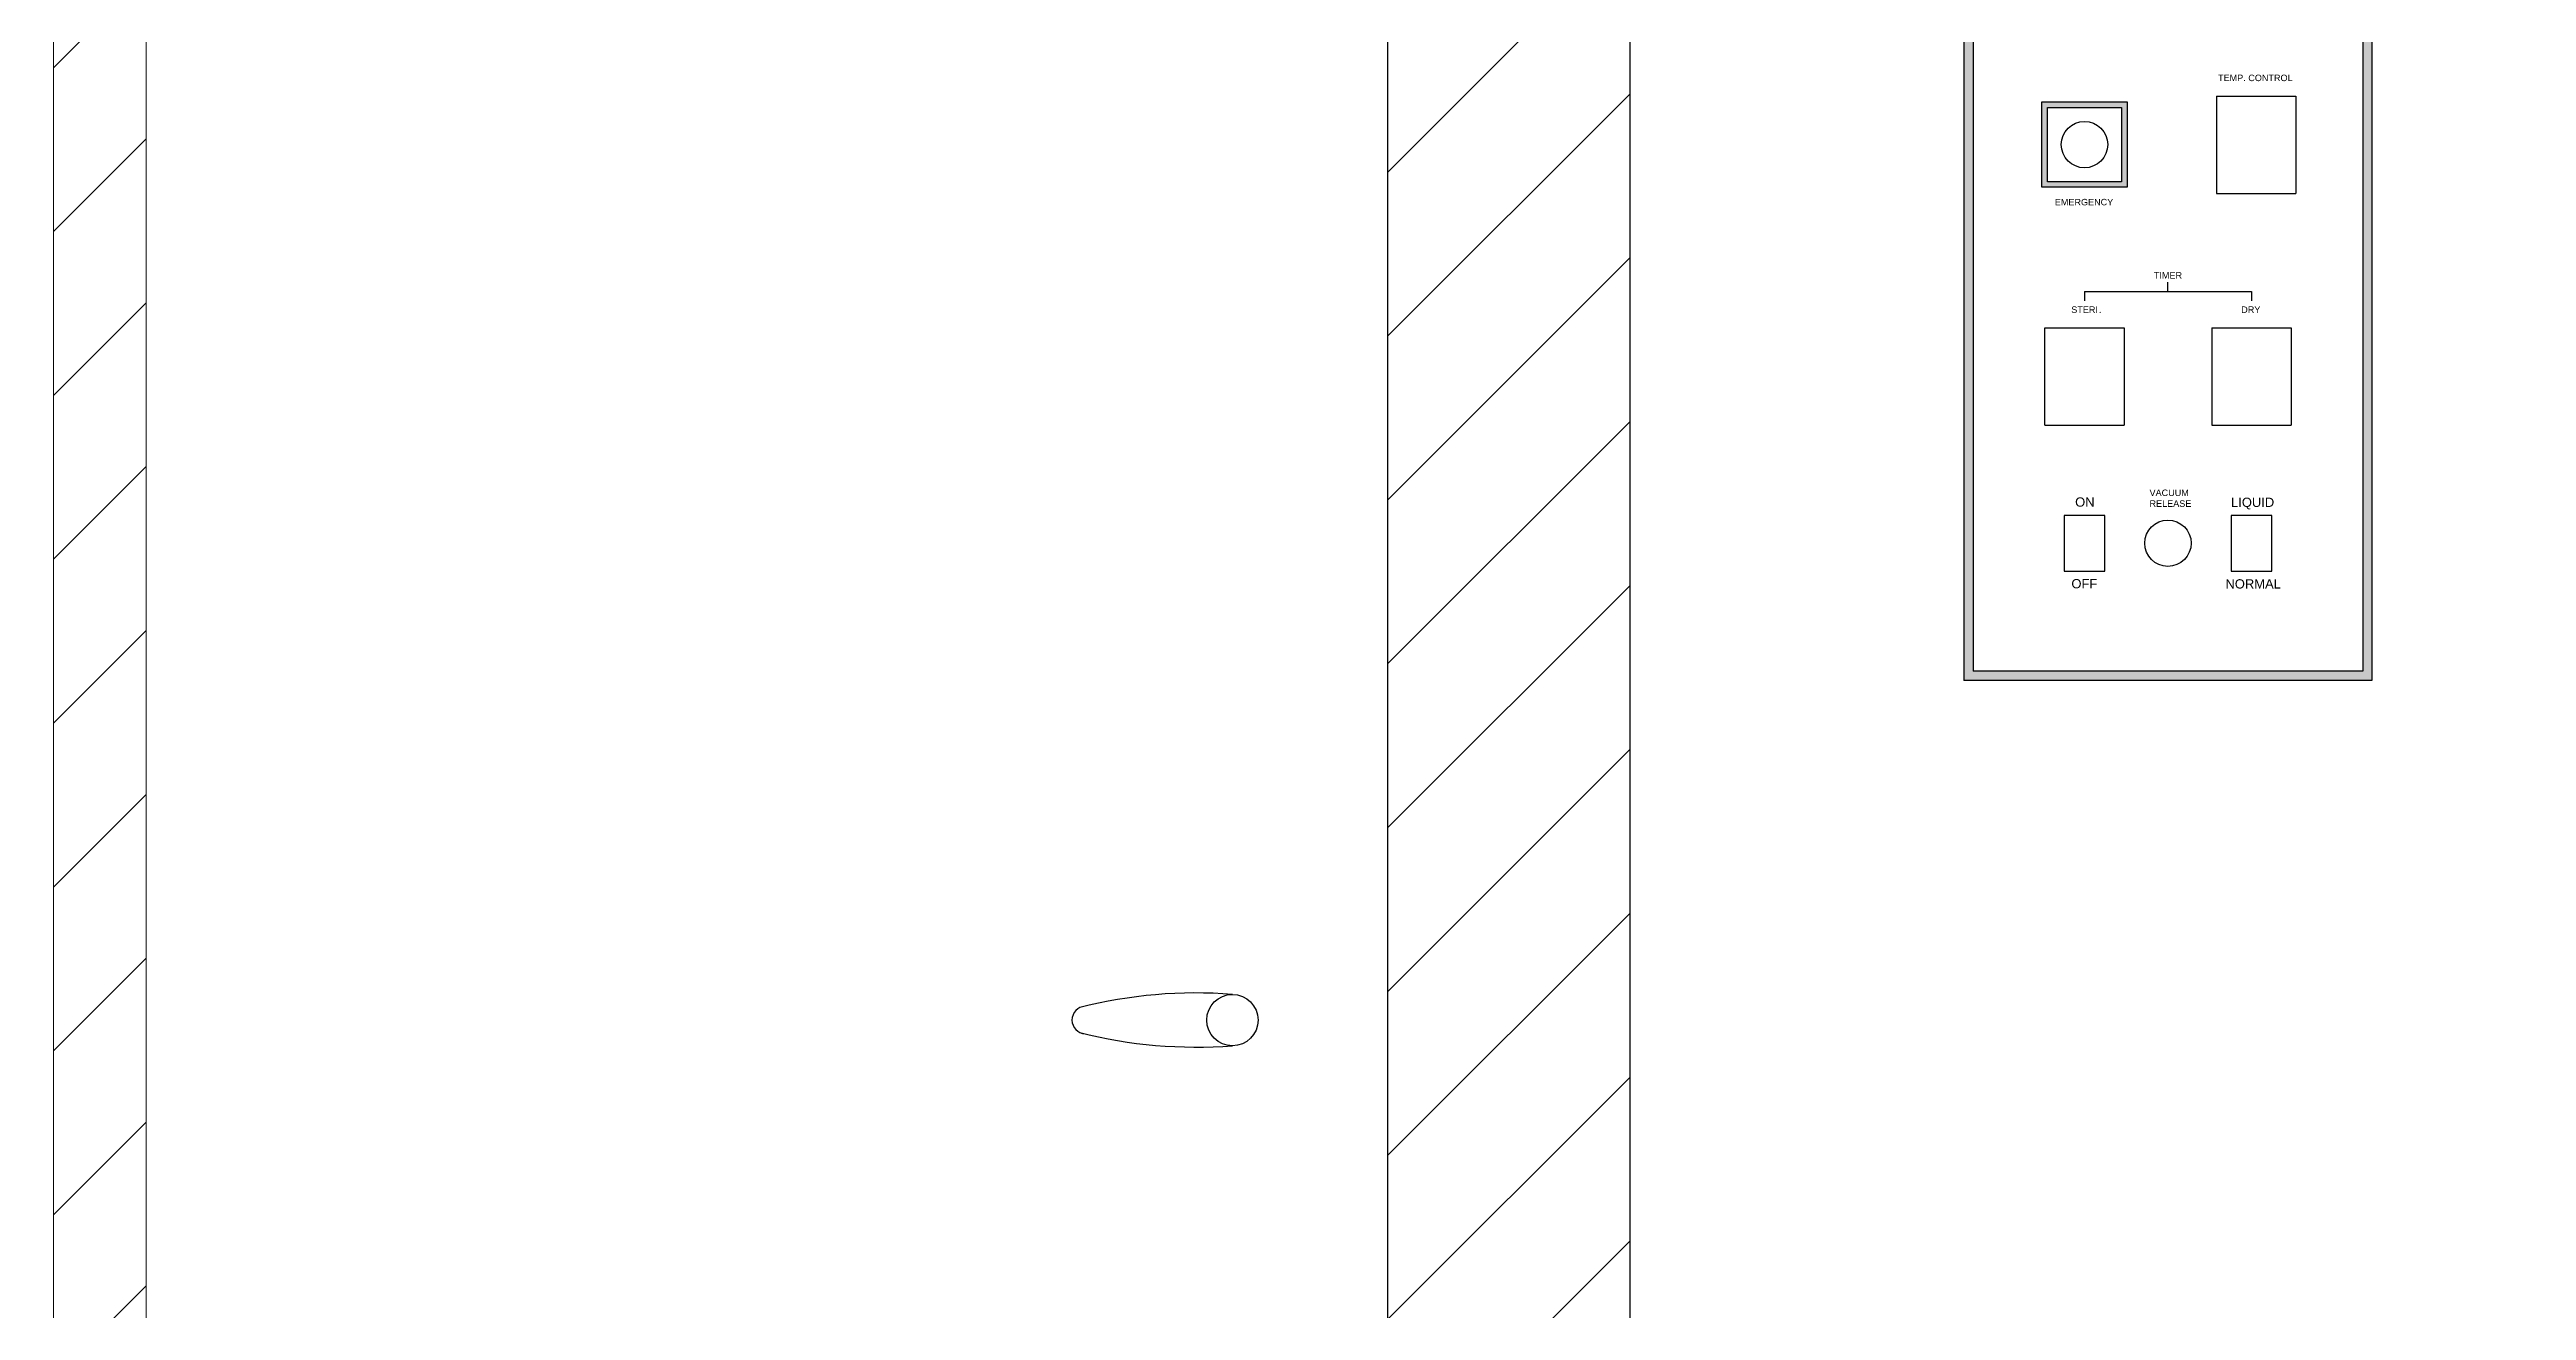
# Model space of a CAD drawing. Header units: millimetres. Extents: x -437105 to -215729, y -13373 to 269.
# Drawn here: x -344149 to -342813, y -6430 to -5750 of the extents above; entities that cross this region are included whole.
import ezdxf

# ---------------------------------------------------------------- set-up
doc = ezdxf.new("R2010")
doc.units = ezdxf.units.MM
doc.header["$MEASUREMENT"] = 0
doc.linetypes.add('HIDDEN', pattern=[9.525, 6.35, -3.175])
doc.layers.get('0').update_dxf_attribs({"lineweight": 25})
for name, color, linetype, lineweight in [('D', 3, 'Continuous', 13), ('H', 2, 'HIDDEN', 15), ('S', 4, 'Continuous', 15)]:
    doc.layers.add(name, color=color, linetype=linetype, lineweight=lineweight)
doc.styles.get("Standard").update_dxf_attribs({"font": 'KAIU.TTF'})
doc.styles.add('STU25', font='isocp2.shx')
doc.dimstyles.new('STU25', dxfattribs={"dimscale": 40, "dimtxt": 2.5, "dimasz": 2, "dimexe": 0.6, "dimexo": 1, "dimgap": 1, "dimtad": 1, "dimdsep": 46, "dimtxsty": 'STU25', "dimcen": 2, "dimazin": 2, "dimtfac": 1, "dimtmove": 0, "dimatfit": 3, "dimfxl": 0, "dimtolj": 1, "dimtzin": 0, "dimarcsym": 0})

# ---------------------------------------------------------------- blocks, each defined once
blk = doc.blocks.new('*D6')
at = {"layer": 'D', "color": 0, "lineweight": -2}
for p, q in [((-343336.6, -5114.9), (-344549, -5114.9)), ((-344525, -5194.9), (-344525, -7104.9)), ((-344136.6, -7184.9), (-344549, -7184.9))]:
    blk.add_line(p, q, dxfattribs=at)
at = {"layer": 'D', "color": 0}
for points in [[(-344511.6, -5194.9), (-344538.3, -5194.9), (-344525, -5114.9)], [(-344538.3, -7104.9), (-344511.6, -7104.9), (-344525, -7184.9)]]:
    blk.add_solid(points, dxfattribs=at)
at = {"layer": 'Defpoints', "color": 0}
for p in [(-343296.6, -5114.9), (-344525, -7184.9), (-344096.6, -7184.9)]:
    blk.add_point(p, dxfattribs=at)
at = {"layer": 'D', "color": 0, "insert": (-344615, -6149.9), "char_height": 100, "attachment_point": 5, "rotation": 90, "style": 'STU25'}
blk.add_mtext('\\A1;2070', dxfattribs=at)

msp = doc.modelspace()

# ---------------------------------------------------------------- hatches: boundary and pattern name
h = msp.add_hatch(color=256)
h.paths.add_polyline_path([(-343116.561, -6089.943), (-343116.561, -5339.943), (-342896.561, -5339.943), (-342896.561, -6089.943)])
h.paths.add_polyline_path([(-343111.561, -6084.943), (-343111.561, -5344.943), (-342901.561, -5344.943), (-342901.561, -6084.943)], flags=16)
h = msp.add_hatch(color=256)
h.paths.add_polyline_path([(-343028.561, -5777.943), (-343074.561, -5777.943), (-343074.561, -5823.943), (-343028.561, -5823.943)])
h.paths.add_polyline_path([(-343031.561, -5780.943), (-343031.561, -5820.943), (-343071.561, -5820.943), (-343071.561, -5780.943)], flags=16)
at = {"layer": 'D'}
h = msp.add_hatch(dxfattribs=at)
h.set_pattern_fill('ANSI31', color=256, scale=500, style=0)
h.set_pattern_definition([(45, (16409.04, 378.707), (-44.194174, 44.194174), [])])
h.paths.add_polyline_path([(-344096.561, -3924.943), (-340756.561, -3924.943), (-340756.561, -5398.008), (-341425.777, -5398.008), (-341425.777, -7184.943), (-341556.561, -7184.943), (-341556.561, -7154.943), (-341556.561, -6854.943), (-341556.561, -5104.943), (-342716.561, -5104.943), (-343296.561, -5104.943), (-343296.561, -7154.943), (-343296.561, -7184.943), (-343427.346, -7184.943), (-343427.346, -5398.008), (-344096.561, -5398.008)])
at = {"layer": 'H', "ltscale": 5}
h = msp.add_hatch(dxfattribs=at)
h.set_pattern_fill('ANSI31', color=256, scale=500, style=0)
h.set_pattern_definition([(45, (-205279.67, 2557.87), (-44.194174, 44.194174), [])])
h.paths.add_polyline_path([(-340756.561, -7184.943), (-340756.561, -3924.943), (-340706.561, -3924.943), (-340706.561, -7234.943), (-344146.561, -7234.943), (-344146.561, -3924.943), (-344096.561, -3924.943), (-344096.561, -7184.943)])

# ---------------------------------------------------------------- linework, layer by layer
for p, q in [((-343296.561, -7164.943), (-343296.561, -5114.943)), ((-343116.561, -5339.943), (-343116.561, -6089.943)), ((-342896.561, -5339.943), (-342896.561, -6089.943)), ((-343111.561, -5344.943), (-343111.561, -6084.943)), ((-342901.561, -5344.943), (-342901.561, -6084.943)), ((-343427.346, -5398.008), (-343427.346, -7184.943)), ((-342980.36, -5774.809), (-342980.36, -5827.309)), ((-342980.36, -5774.809), (-342937.66, -5774.809)), ((-342937.66, -5774.809), (-342937.66, -5827.309)), ((-342980.36, -5827.309), (-342937.66, -5827.309)), ((-343006.561, -5880.193), (-343006.561, -5875.193)), ((-343051.561, -5880.193), (-343051.561, -5885.193)), ((-343051.561, -5880.193), (-342961.561, -5880.193)), ((-342961.561, -5880.193), (-342961.561, -5885.193)), ((-343072.911, -5899.693), (-343030.211, -5899.693)), ((-343072.911, -5952.193), (-343072.911, -5899.693)), ((-343030.211, -5899.693), (-343030.211, -5952.193)), ((-342982.911, -5899.693), (-342940.211, -5899.693)), ((-342982.911, -5899.693), (-342982.911, -5952.193)), ((-342940.211, -5899.693), (-342940.211, -5952.193)), ((-343072.911, -5952.193), (-343030.211, -5952.193)), ((-342982.911, -5952.193), (-342940.211, -5952.193)), ((-342901.561, -6084.943), (-343111.561, -6084.943)), ((-342896.561, -6089.943), (-343116.561, -6089.943))]:
    msp.add_line(p, q)
for points in [[(-343074.561, -5777.943), (-343028.561, -5777.943), (-343028.561, -5823.943), (-343074.561, -5823.943)], [(-343071.561, -5780.943), (-343031.561, -5780.943), (-343031.561, -5820.943), (-343071.561, -5820.943)], [(-343062.561, -6030.943), (-343040.561, -6030.943), (-343040.561, -6000.943), (-343062.561, -6000.943)], [(-342972.561, -6030.943), (-342950.561, -6030.943), (-342950.561, -6000.943), (-342972.561, -6000.943)]]:
    msp.add_lwpolyline(points, close=True)
for centre, radius in [((-343051.561, -5800.943), 12.5), ((-343006.561, -6015.943), 12.5), ((-343510.969, -6273.11), 13.838)]:
    msp.add_circle(centre, radius)
for centre, radius, start, end in [((-343530.599, -6510.993), 252.485, 85.540935, 104.343446), ((-343589.985, -6273.11), 7.438, 92.871294, 267.128706), ((-343530.599, -6035.227), 252.485, 255.656554, 274.459065)]:
    msp.add_arc(centre, radius, start, end)
at = {"layer": 'S'}
for p, q in [((-344146.561, -7234.943), (-344146.561, -3924.943)), ((-344096.561, -7184.943), (-344096.561, -3924.943))]:
    msp.add_line(p, q, dxfattribs=at)

# ---------------------------------------------------------------- texts
for s, insert, char_height, width, attachment_point in [('{\\fArial|b0|i0|c0|p34;TEMP. CONTROL}', (-342979.55, -5763.193), 3.5, 56.42, 1), ('{\\fArial|b0|i0|c0|p34;EMERGENCY}', (-343067.562, -5830.196), 3.5, 23.5, 1), ('{\\fArial|b0|i0|c0|p34;TIMER}', (-343006.561, -5871.437), 3.5, 59.839, 5), ('{\\fArial|b0|i0|c0|p34;STERI}.', (-343058.696, -5888.193), 3.5, 15.95257, 1), ('{\\fArial|b0|i0|c0|p34;DRY}', (-342967.061, -5888.193), 3.5, 35.41234, 1), ('{\\fArial|b0|i0|c0|p34;ON}', (-343056.598, -5991.202), 5, 14.49951, 1), ('{\\fArial|b0|i0|c0|p34;OFF}', (-343058.598, -6035.262), 5, 16.49951, 1)]:
    msp.add_mtext(s, dxfattribs=dict(insert=insert, char_height=char_height, width=width, attachment_point=attachment_point))
at = {"attachment_point": 1}
for s, insert, char_height in [('{\\fArial|b0|i0|c0|p34;VACUUM\\PRELEASE}', (-343016.5, -5986.968), 3.5), ('{\\fARIAL|b0|i0|c0|p34;LIQUID}', (-342972.556, -5991.35), 5), ('{\\fArial|b0|i0|c0|p34;NORMAL}', (-342975.556, -6035.35), 5)]:
    msp.add_mtext(s, dxfattribs=dict(at, insert=insert, char_height=char_height))

# ---------------------------------------------------------------- dimensions: what is measured, and where the dimension line sits
at = {"layer": 'D'}
dim = msp.add_linear_dim(base=(-344524.956, -7184.943), p1=(-343296.561, -5114.943), p2=(-344096.561, -7184.943), angle=90, dimstyle='STU25', dxfattribs=at)
dim.commit()
dim.dimension.update_dxf_attribs({"geometry": '*D6', "text_midpoint": (-344614.956, -6149.943)})

doc.saveas('drawing.dxf')
